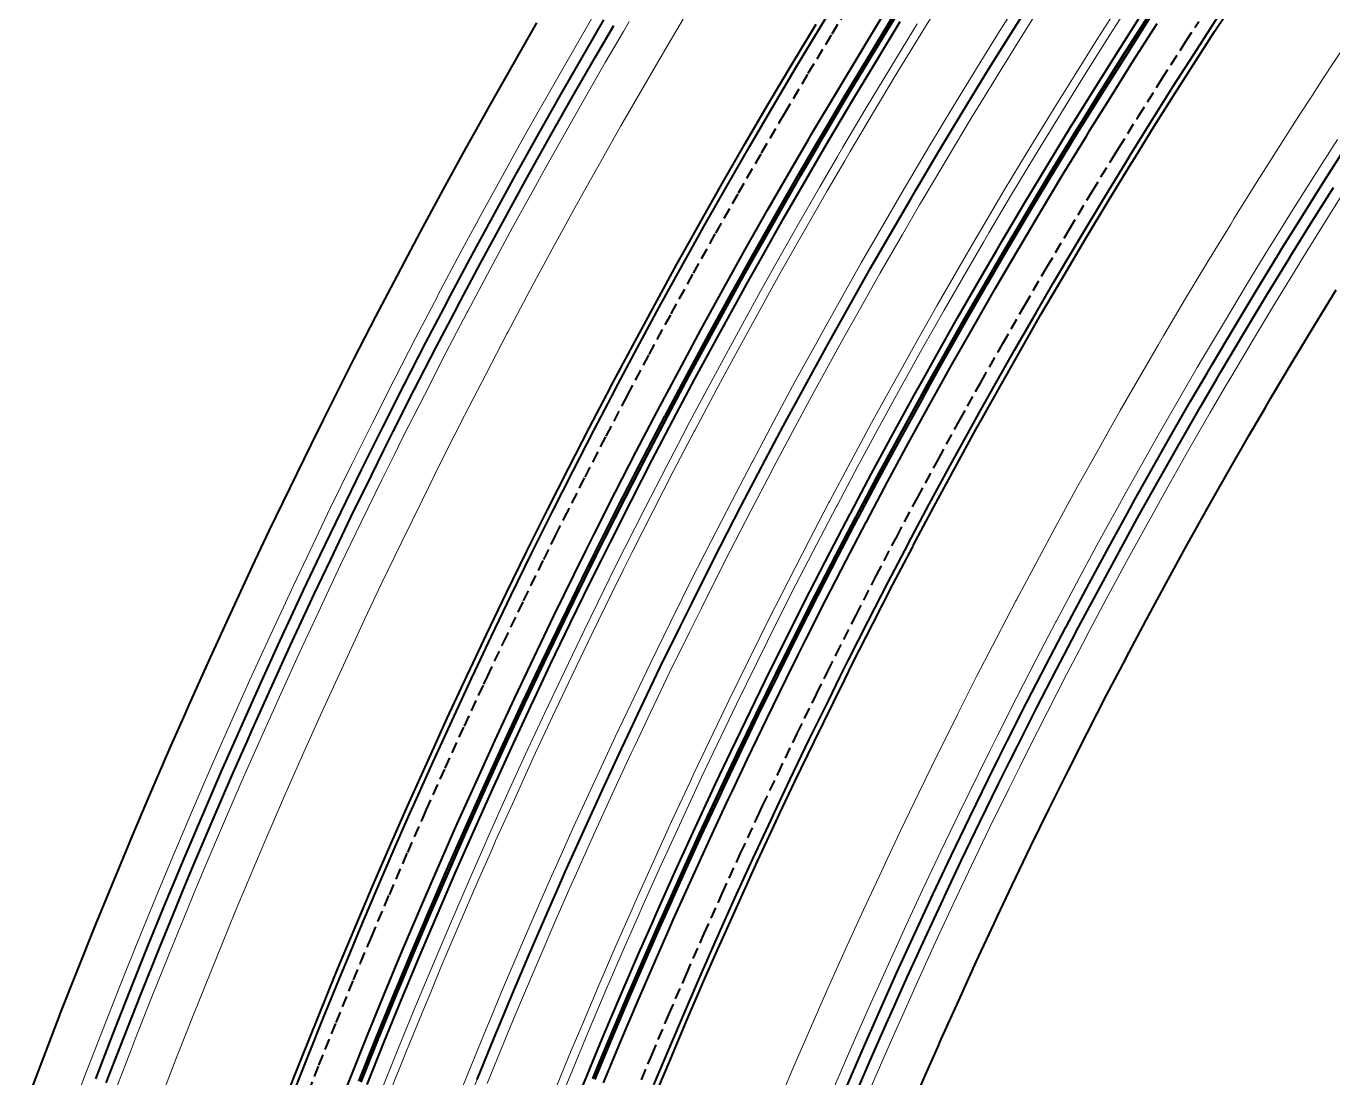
# Model space of a CAD drawing. Header units: feet. Extents: x 85617 to 85865, y 436878 to 437298.
# Drawn here: x 85640.1 to 85698, y 437087.9 to 437134.5 of the extents above; entities that cross this region are included whole.
import ezdxf

# ---------------------------------------------------------------- set-up
doc = ezdxf.new("R2010")
doc.units = ezdxf.units.FT
doc.header["$MEASUREMENT"] = 0
for name, pattern in [('( Dashed )', [0.75, 0.5, -0.25]), ('AM-AS', [16, 10, -2, 2, -2]), ('BV-GELEIDERAIL', [16, 10, -3, -3]), ('VW-3-3_STREEP15-N', [6, 3, -3]), ('VW-DOORGETROKKEN_015-N', [0])]:
    doc.linetypes.add(name, pattern=pattern)
for name, color, linetype, lineweight in [('N-WE-AM-AS-G', 10, 'AM-AS', 13), ('N-WE-BV-GELEIDECONSTRUCTIE_ACHTERZIJDE-G', 210, 'Continuous', 40), ('N-WE-BV-GELEIDECONSTRUCTIE_GELEIDERAIL-G', 210, 'BV-GELEIDERAIL', 40), ('N-WE-BV-GELEIDECONSTRUCTIE_UITBUIGING-G', 30, '( Dashed )', 40), ('N-WE-BV-GELEIDECONSTRUCTIE_VOORZIJDE-G', 210, 'Continuous', 40), ('N-WE-GW-BERM-G', 90, 'Continuous', 40), ('N-WE-GW-GRONDWERKLIJN_TEEN-G', 90, 'Continuous', 0), ('N-WE-GW-WATERGANG_BODEM-G', 90, 'Continuous', 40), ('N-WE-GW-WATERGANG_INSTEEK-G', 90, 'Continuous', 40), ('N-WE-GW-WATERGANG_WATERLIJN_WINTERPEIL-G', 7, 'Continuous', 0), ('N-WE-GW-ZANDLIJN-G', 20, 'Continuous', 40), ('N-WE-VH-KANTVERHARDING-G', 7, 'Continuous', 0), ('N-WE-VH-VERHARDING_KNIKLIJN-G', 251, 'Continuous', 40), ('N-WE-VW-MARKERING_LANGS_STREEP_33_015-G', 7, 'VW-3-3_STREEP15-N', 0), ('N-WE-VW-MARKERING_LANGS_STREEP_DOORGETROKKEN_015-G', 7, 'VW-DOORGETROKKEN_015-N', 0)]:
    doc.layers.add(name, color=color, linetype=linetype, lineweight=lineweight)

msp = doc.modelspace()

# ---------------------------------------------------------------- linework, layer by layer
at = {"layer": 'N-WE-AM-AS-G'}
msp.add_polyline3d([(85659.342, 437085.919, 3), (85660.275, 437088.239, 3), (85661.227, 437090.55, 3), (85662.198, 437092.854, 3), (85663.188, 437095.149, 3), (85664.198, 437097.436, 3), (85665.227, 437099.715, 3), (85666.274, 437101.985, 3), (85667.341, 437104.246, 3), (85668.426, 437106.498, 3), (85669.53, 437108.741, 3), (85670.652, 437110.975, 3), (85671.794, 437113.199, 3), (85672.953, 437115.414, 3), (85674.131, 437117.619, 3), (85675.328, 437119.814, 3), (85676.542, 437121.999, 3), (85677.775, 437124.174, 3), (85679.026, 437126.339, 3), (85680.295, 437128.493, 3), (85681.582, 437130.636, 3), (85682.887, 437132.769, 3), (85684.209, 437134.89, 3)], dxfattribs=at)
at = {"layer": 'N-WE-BV-GELEIDECONSTRUCTIE_ACHTERZIJDE-G'}
for points in [[(85653.729, 437085.964, 2.804), (85654.473, 437087.854, 2.804), (85655.23, 437089.742, 2.804), (85656.001, 437091.626, 2.804), (85656.309, 437092.371, 2.804), (85656.784, 437093.504, 2.804), (85657.579, 437095.377, 2.804), (85658.387, 437097.245, 2.804), (85659.034, 437098.717, 2.804), (85659.207, 437099.107, 2.804), (85660.039, 437100.964, 2.804), (85660.884, 437102.815, 2.804), (85661.742, 437104.661, 2.804), (85661.901, 437105.001, 2.804), (85662.611, 437106.501, 2.804), (85663.493, 437108.335, 2.804), (85664.387, 437110.163, 2.804), (85664.91, 437111.217, 2.804), (85665.293, 437111.985, 2.804), (85666.212, 437113.801, 2.804), (85667.142, 437115.61, 2.804), (85668.059, 437117.365, 2.804), (85668.084, 437117.414, 2.804), (85669.039, 437119.211, 2.804), (85670.005, 437121.002, 2.804), (85670.984, 437122.786, 2.804), (85671.345, 437123.439, 2.804), (85671.974, 437124.564, 2.804), (85672.976, 437126.335, 2.804), (85673.99, 437128.099, 2.804), (85674.769, 437129.437, 2.804), (85675.015, 437129.857, 2.804), (85676.052, 437131.608, 2.804), (85677.101, 437133.352, 2.804), (85678.162, 437135.088, 2.804)], [(85653.729, 437085.964, 3.594), (85654.473, 437087.854, 3.594), (85655.23, 437089.742, 3.594), (85656.001, 437091.626, 3.594), (85656.309, 437092.371, 3.594), (85656.784, 437093.504, 3.594), (85657.579, 437095.377, 3.594), (85658.387, 437097.245, 3.594), (85659.034, 437098.717, 3.594), (85659.207, 437099.107, 3.594), (85660.039, 437100.964, 3.594), (85660.884, 437102.815, 3.594), (85661.742, 437104.661, 3.594), (85661.901, 437105.001, 3.594), (85662.611, 437106.501, 3.594), (85663.493, 437108.335, 3.594), (85664.387, 437110.163, 3.594), (85664.91, 437111.217, 3.594), (85665.293, 437111.985, 3.594), (85666.212, 437113.801, 3.594), (85667.142, 437115.61, 3.594), (85668.059, 437117.365, 3.594), (85668.084, 437117.414, 3.594), (85669.039, 437119.211, 3.594), (85670.005, 437121.002, 3.594), (85670.984, 437122.786, 3.594), (85671.345, 437123.439, 3.594), (85671.974, 437124.564, 3.594), (85672.976, 437126.335, 3.594), (85673.99, 437128.099, 3.594), (85674.769, 437129.437, 3.594), (85675.015, 437129.857, 3.594), (85676.052, 437131.608, 3.594), (85677.101, 437133.352, 3.594), (85678.162, 437135.088, 3.594)], [(85665.686, 437087.627, 2.804), (85665.984, 437088.346, 2.804), (85666.442, 437089.441, 2.804), (85667.21, 437091.25, 2.804), (85667.99, 437093.054, 2.804), (85668.615, 437094.475, 2.804), (85668.782, 437094.852, 2.804), (85669.586, 437096.645, 2.804), (85670.402, 437098.433, 2.804), (85671.23, 437100.215, 2.804), (85671.384, 437100.543, 2.804), (85672.07, 437101.991, 2.804), (85672.921, 437103.762, 2.804), (85673.785, 437105.528, 2.804), (85674.29, 437106.546, 2.804), (85674.66, 437107.287, 2.804), (85675.547, 437109.041, 2.804), (85676.445, 437110.788, 2.804), (85677.33, 437112.482, 2.804), (85677.355, 437112.53, 2.804), (85678.277, 437114.265, 2.804), (85679.21, 437115.995, 2.804), (85680.155, 437117.718, 2.804), (85680.504, 437118.348, 2.804), (85681.111, 437119.435, 2.804), (85682.079, 437121.145, 2.804), (85683.058, 437122.849, 2.804), (85683.81, 437124.141, 2.804), (85684.048, 437124.546, 2.804), (85685.05, 437126.237, 2.804), (85686.063, 437127.921, 2.804), (85687.087, 437129.598, 2.804), (85687.246, 437129.857, 2.804), (85688.122, 437131.268, 2.804), (85689.168, 437132.931, 2.804), (85690.226, 437134.588, 2.804)], [(85665.686, 437087.627, 3.594), (85665.984, 437088.346, 3.594), (85666.442, 437089.441, 3.594), (85667.21, 437091.25, 3.594), (85667.99, 437093.054, 3.594), (85668.615, 437094.475, 3.594), (85668.782, 437094.852, 3.594), (85669.586, 437096.645, 3.594), (85670.402, 437098.433, 3.594), (85671.23, 437100.215, 3.594), (85671.384, 437100.543, 3.594), (85672.07, 437101.991, 3.594), (85672.921, 437103.762, 3.594), (85673.785, 437105.528, 3.594), (85674.29, 437106.546, 3.594), (85674.66, 437107.287, 3.594), (85675.547, 437109.041, 3.594), (85676.445, 437110.788, 3.594), (85677.33, 437112.482, 3.594), (85677.355, 437112.53, 3.594), (85678.277, 437114.265, 3.594), (85679.21, 437115.995, 3.594), (85680.155, 437117.718, 3.594), (85680.504, 437118.348, 3.594), (85681.111, 437119.435, 3.594), (85682.079, 437121.145, 3.594), (85683.058, 437122.849, 3.594), (85683.81, 437124.141, 3.594), (85684.048, 437124.546, 3.594), (85685.05, 437126.237, 3.594), (85686.063, 437127.921, 3.594), (85687.087, 437129.598, 3.594), (85687.246, 437129.857, 3.594), (85688.122, 437131.268, 3.594), (85689.168, 437132.931, 3.594), (85690.226, 437134.588, 3.594)]]:
    msp.add_polyline3d(points, dxfattribs=at)
at = {"layer": 'N-WE-BV-GELEIDECONSTRUCTIE_GELEIDERAIL-G'}
for points in [[(85654.845, 437087.706, 2.824), (85655.601, 437089.592, 2.824), (85656.37, 437091.473, 2.824), (85656.679, 437092.217, 2.824), (85657.152, 437093.349, 2.824), (85657.947, 437095.22, 2.824), (85658.753, 437097.085, 2.824), (85659.4, 437098.555, 2.824), (85659.572, 437098.945, 2.824), (85660.404, 437100.799, 2.824), (85661.248, 437102.648, 2.824), (85662.104, 437104.491, 2.824), (85662.263, 437104.83, 2.824), (85662.972, 437106.328, 2.824), (85663.853, 437108.16, 2.824), (85664.746, 437109.986, 2.824), (85665.268, 437111.039, 2.824), (85665.651, 437111.805, 2.824), (85666.568, 437113.619, 2.824), (85667.497, 437115.426, 2.824), (85668.412, 437117.178, 2.824), (85668.438, 437117.227, 2.824), (85669.392, 437119.022, 2.824), (85670.357, 437120.811, 2.824), (85671.334, 437122.593, 2.824), (85671.695, 437123.245, 2.824), (85672.323, 437124.368, 2.824), (85673.323, 437126.137, 2.824), (85674.336, 437127.899, 2.824), (85675.114, 437129.235, 2.824), (85675.36, 437129.654, 2.824), (85676.396, 437131.403, 2.824), (85677.443, 437133.144, 2.824), (85678.503, 437134.879, 2.824)], [(85665.317, 437087.78, 2.824), (85665.615, 437088.5, 2.824), (85666.073, 437089.596, 2.824), (85666.843, 437091.407, 2.824), (85667.624, 437093.214, 2.824), (85668.249, 437094.637, 2.824), (85668.417, 437095.014, 2.824), (85669.222, 437096.81, 2.824), (85670.039, 437098.6, 2.824), (85670.868, 437100.384, 2.824), (85671.022, 437100.713, 2.824), (85671.709, 437102.164, 2.824), (85672.561, 437103.937, 2.824), (85673.426, 437105.705, 2.824), (85673.931, 437106.725, 2.824), (85674.302, 437107.466, 2.824), (85675.19, 437109.222, 2.824), (85676.09, 437110.972, 2.824), (85676.976, 437112.669, 2.824), (85677.001, 437112.716, 2.824), (85677.924, 437114.454, 2.824), (85678.859, 437116.186, 2.824), (85679.805, 437117.911, 2.824), (85680.155, 437118.543, 2.824), (85680.762, 437119.63, 2.824), (85681.731, 437121.343, 2.824), (85682.711, 437123.049, 2.824), (85683.465, 437124.343, 2.824), (85683.703, 437124.749, 2.824), (85684.706, 437126.442, 2.824), (85685.72, 437128.128, 2.824), (85686.746, 437129.807, 2.824), (85686.906, 437130.067, 2.824), (85687.783, 437131.48, 2.824), (85688.83, 437133.145, 2.824), (85689.889, 437134.804, 2.824)]]:
    msp.add_polyline3d(points, dxfattribs=at)
at = {"layer": 'N-WE-BV-GELEIDECONSTRUCTIE_UITBUIGING-G'}
for points in [[(85652.332, 437086.509, 2.729), (85653.079, 437088.408, 2.729), (85653.84, 437090.306, 2.729), (85654.614, 437092.198, 2.729), (85654.924, 437092.947, 2.729), (85655.401, 437094.086, 2.729), (85656.2, 437095.968, 2.729), (85657.012, 437097.845, 2.729), (85657.662, 437099.324, 2.729), (85657.836, 437099.716, 2.729), (85658.673, 437101.582, 2.729), (85659.522, 437103.443, 2.729), (85660.383, 437105.297, 2.729), (85660.544, 437105.639, 2.729), (85661.257, 437107.146, 2.729), (85662.143, 437108.989, 2.729), (85663.042, 437110.826, 2.729), (85663.567, 437111.886, 2.729), (85663.952, 437112.657, 2.729), (85664.875, 437114.482, 2.729), (85665.81, 437116.301, 2.729), (85666.731, 437118.063, 2.729), (85666.757, 437118.113, 2.729), (85667.716, 437119.919, 2.729), (85668.688, 437121.719, 2.729), (85669.671, 437123.512, 2.729), (85670.034, 437124.168, 2.729), (85670.666, 437125.298, 2.729), (85671.673, 437127.078, 2.729), (85672.692, 437128.851, 2.729), (85673.475, 437130.196, 2.729), (85673.722, 437130.617, 2.729), (85674.765, 437132.377, 2.729), (85675.819, 437134.129, 2.729), (85676.884, 437135.874, 2.729)], [(85667.369, 437087.77, 2.729), (85667.825, 437088.859, 2.729), (85668.589, 437090.659, 2.729), (85669.365, 437092.453, 2.729), (85669.987, 437093.868, 2.729), (85670.153, 437094.243, 2.729), (85670.953, 437096.027, 2.729), (85671.765, 437097.805, 2.729), (85672.588, 437099.578, 2.729), (85672.742, 437099.905, 2.729), (85673.424, 437101.346, 2.729), (85674.271, 437103.108, 2.729), (85675.13, 437104.864, 2.729), (85675.632, 437105.878, 2.729), (85676.001, 437106.615, 2.729), (85676.883, 437108.359, 2.729), (85677.777, 437110.098, 2.729), (85678.657, 437111.784, 2.729), (85678.682, 437111.831, 2.729), (85679.599, 437113.557, 2.729), (85680.528, 437115.278, 2.729), (85681.468, 437116.992, 2.729), (85681.815, 437117.62, 2.729), (85682.419, 437118.7, 2.729), (85683.382, 437120.402, 2.729), (85684.356, 437122.097, 2.729), (85685.104, 437123.383, 2.729), (85685.341, 437123.786, 2.729), (85686.338, 437125.468, 2.729), (85687.345, 437127.143, 2.729), (85688.364, 437128.812, 2.729), (85688.523, 437129.07, 2.729), (85689.394, 437130.473, 2.729), (85690.435, 437132.128, 2.729), (85691.487, 437133.776, 2.729), (85692.07, 437134.678, 2.729)]]:
    msp.add_polyline3d(points, dxfattribs=at)
at = {"layer": 'N-WE-BV-GELEIDECONSTRUCTIE_VOORZIJDE-G'}
for points in [[(85664.201, 437086.109, 2.844), (85664.947, 437087.933, 2.844), (85665.246, 437088.654, 2.844), (85665.705, 437089.751, 2.844), (85666.475, 437091.565, 2.844), (85667.257, 437093.374, 2.844), (85667.884, 437094.799, 2.844), (85668.051, 437095.177, 2.844), (85668.857, 437096.975, 2.844), (85669.676, 437098.767, 2.844), (85670.506, 437100.554, 2.844), (85670.66, 437100.883, 2.844), (85671.348, 437102.336, 2.844), (85672.202, 437104.111, 2.844), (85673.067, 437105.881, 2.844), (85673.573, 437106.903, 2.844), (85673.945, 437107.646, 2.844), (85674.834, 437109.404, 2.844), (85675.735, 437111.156, 2.844), (85676.622, 437112.855, 2.844), (85676.647, 437112.903, 2.844), (85677.572, 437114.643, 2.844), (85678.507, 437116.377, 2.844), (85679.455, 437118.105, 2.844), (85679.805, 437118.737, 2.844), (85680.413, 437119.826, 2.844), (85681.384, 437121.541, 2.844), (85682.365, 437123.25, 2.844), (85683.12, 437124.545, 2.844), (85683.358, 437124.951, 2.844), (85684.363, 437126.647, 2.844), (85685.378, 437128.335, 2.844), (85686.405, 437130.017, 2.844), (85686.565, 437130.277, 2.844), (85687.443, 437131.692, 2.844), (85688.492, 437133.359, 2.844), (85689.553, 437135.02, 2.844)], [(85664.201, 437086.109, 3.594), (85664.947, 437087.933, 3.594), (85665.246, 437088.654, 3.594), (85665.705, 437089.751, 3.594), (85666.475, 437091.565, 3.594), (85667.257, 437093.374, 3.594), (85667.884, 437094.799, 3.594), (85668.051, 437095.177, 3.594), (85668.857, 437096.975, 3.594), (85669.676, 437098.767, 3.594), (85670.506, 437100.554, 3.594), (85670.66, 437100.883, 3.594), (85671.348, 437102.336, 3.594), (85672.202, 437104.111, 3.594), (85673.067, 437105.881, 3.594), (85673.573, 437106.903, 3.594), (85673.945, 437107.646, 3.594), (85674.834, 437109.404, 3.594), (85675.735, 437111.156, 3.594), (85676.622, 437112.855, 3.594), (85676.647, 437112.903, 3.594), (85677.572, 437114.643, 3.594), (85678.507, 437116.377, 3.594), (85679.455, 437118.105, 3.594), (85679.805, 437118.737, 3.594), (85680.413, 437119.826, 3.594), (85681.384, 437121.541, 3.594), (85682.365, 437123.25, 3.594), (85683.12, 437124.545, 3.594), (85683.358, 437124.951, 3.594), (85684.363, 437126.647, 3.594), (85685.378, 437128.335, 3.594), (85686.405, 437130.017, 3.594), (85686.565, 437130.277, 3.594), (85687.443, 437131.692, 3.594), (85688.492, 437133.359, 3.594), (85689.553, 437135.02, 3.594)], [(85655.216, 437087.558, 2.844), (85655.972, 437089.442, 2.844), (85656.74, 437091.321, 2.844), (85657.048, 437092.063, 2.844), (85657.521, 437093.194, 2.844), (85658.314, 437095.062, 2.844), (85659.12, 437096.925, 2.844), (85659.765, 437098.393, 2.844), (85659.938, 437098.782, 2.844), (85660.768, 437100.634, 2.844), (85661.611, 437102.481, 2.844), (85662.466, 437104.321, 2.844), (85662.625, 437104.66, 2.844), (85663.333, 437106.156, 2.844), (85664.213, 437107.985, 2.844), (85665.105, 437109.809, 2.844), (85665.626, 437110.861, 2.844), (85666.008, 437111.626, 2.844), (85666.924, 437113.437, 2.844), (85667.852, 437115.242, 2.844), (85668.766, 437116.992, 2.844), (85668.792, 437117.041, 2.844), (85669.744, 437118.833, 2.844), (85670.708, 437120.62, 2.844), (85671.684, 437122.399, 2.844), (85672.045, 437123.05, 2.844), (85672.671, 437124.172, 2.844), (85673.671, 437125.939, 2.844), (85674.682, 437127.699, 2.844), (85675.459, 437129.033, 2.844), (85675.705, 437129.452, 2.844), (85676.739, 437131.198, 2.844), (85677.786, 437132.937, 2.844), (85678.843, 437134.669, 2.844)], [(85655.216, 437087.558, 3.594), (85655.972, 437089.442, 3.594), (85656.74, 437091.321, 3.594), (85657.048, 437092.063, 3.594), (85657.521, 437093.194, 3.594), (85658.314, 437095.062, 3.594), (85659.12, 437096.925, 3.594), (85659.765, 437098.393, 3.594), (85659.938, 437098.782, 3.594), (85660.768, 437100.634, 3.594), (85661.611, 437102.481, 3.594), (85662.466, 437104.321, 3.594), (85662.625, 437104.66, 3.594), (85663.333, 437106.156, 3.594), (85664.213, 437107.985, 3.594), (85665.105, 437109.809, 3.594), (85665.626, 437110.861, 3.594), (85666.008, 437111.626, 3.594), (85666.924, 437113.437, 3.594), (85667.852, 437115.242, 3.594), (85668.766, 437116.992, 3.594), (85668.792, 437117.041, 3.594), (85669.744, 437118.833, 3.594), (85670.708, 437120.62, 3.594), (85671.684, 437122.399, 3.594), (85672.045, 437123.05, 3.594), (85672.671, 437124.172, 3.594), (85673.671, 437125.939, 3.594), (85674.682, 437127.699, 3.594), (85675.459, 437129.033, 3.594), (85675.705, 437129.452, 3.594), (85676.739, 437131.198, 3.594), (85677.786, 437132.937, 3.594), (85678.843, 437134.669, 3.594)]]:
    msp.add_polyline3d(points, dxfattribs=at)
at = {"layer": 'N-WE-GW-BERM-G'}
for points in [[(85651.773, 437086.726, 2.699), (85652.521, 437088.629, 2.699), (85653.284, 437090.531, 2.699), (85654.06, 437092.427, 2.699), (85654.37, 437093.177, 2.699), (85654.848, 437094.318, 2.699), (85655.649, 437096.204, 2.699), (85656.462, 437098.085, 2.699), (85657.114, 437099.567, 2.699), (85657.288, 437099.96, 2.699), (85658.126, 437101.83, 2.699), (85658.977, 437103.694, 2.699), (85659.84, 437105.552, 2.699), (85660.001, 437105.894, 2.699), (85660.716, 437107.404, 2.699), (85661.604, 437109.251, 2.699), (85662.504, 437111.091, 2.699), (85663.03, 437112.154, 2.699), (85663.416, 437112.926, 2.699), (85664.341, 437114.754, 2.699), (85665.278, 437116.577, 2.699), (85666.2, 437118.343, 2.699), (85666.226, 437118.393, 2.699), (85667.187, 437120.202, 2.699), (85668.161, 437122.005, 2.699), (85669.146, 437123.802, 2.699), (85669.51, 437124.459, 2.699), (85670.143, 437125.592, 2.699), (85671.152, 437127.375, 2.699), (85672.172, 437129.152, 2.699), (85672.957, 437130.499, 2.699), (85673.205, 437130.921, 2.699), (85674.249, 437132.684, 2.699), (85675.305, 437134.44, 2.699), (85676.373, 437136.189, 2.699)], [(85667.923, 437087.54, 2.699), (85668.378, 437088.627, 2.699), (85669.14, 437090.423, 2.699), (85669.915, 437092.213, 2.699), (85670.535, 437093.625, 2.699), (85670.701, 437093.999, 2.699), (85671.5, 437095.779, 2.699), (85672.31, 437097.554, 2.699), (85673.132, 437099.324, 2.699), (85673.285, 437099.649, 2.699), (85673.965, 437101.088, 2.699), (85674.811, 437102.846, 2.699), (85675.668, 437104.599, 2.699), (85676.169, 437105.61, 2.699), (85676.537, 437106.346, 2.699), (85677.417, 437108.087, 2.699), (85678.309, 437109.822, 2.699), (85679.188, 437111.504, 2.699), (85679.213, 437111.551, 2.699), (85680.128, 437113.274, 2.699), (85681.055, 437114.991, 2.699), (85681.993, 437116.702, 2.699), (85682.34, 437117.328, 2.699), (85682.942, 437118.407, 2.699), (85683.903, 437120.105, 2.699), (85684.875, 437121.796, 2.699), (85685.622, 437123.079, 2.699), (85685.858, 437123.482, 2.699), (85686.853, 437125.16, 2.699), (85687.858, 437126.832, 2.699), (85688.875, 437128.497, 2.699), (85689.034, 437128.755, 2.699), (85689.903, 437130.156, 2.699), (85690.942, 437131.807, 2.699), (85691.992, 437133.452, 2.699), (85692.573, 437134.352, 2.699), (85693.053, 437135.089, 2.699)]]:
    msp.add_polyline3d(points, dxfattribs=at)
at = {"layer": 'N-WE-GW-GRONDWERKLIJN_TEEN-G'}
for points in [[(85645.991, 437086.737, 0), (85646.741, 437088.682, 0), (85646.743, 437088.686, 0), (85647.505, 437090.622, 0), (85648.281, 437092.557, 0), (85649.07, 437094.487, 0), (85649.386, 437095.25, 0), (85649.872, 437096.412, 0), (85650.687, 437098.331, 0), (85651.515, 437100.244, 0), (85652.178, 437101.753, 0), (85652.355, 437102.152, 0), (85653.208, 437104.055, 0), (85654.074, 437105.951, 0), (85654.952, 437107.842, 0), (85655.115, 437108.19, 0), (85655.843, 437109.727, 0), (85656.746, 437111.606, 0), (85657.662, 437113.479, 0), (85658.198, 437114.56, 0), (85658.591, 437115.346, 0), (85659.532, 437117.206, 0), (85660.485, 437119.061, 0), (85661.424, 437120.858, 0), (85661.451, 437120.909, 0), (85662.429, 437122.75, 0), (85663.419, 437124.585, 0), (85664.421, 437126.413, 0), (85664.792, 437127.082, 0), (85665.436, 437128.234, 0), (85666.462, 437130.049, 0), (85667.501, 437131.857, 0), (85668.299, 437133.228, 0), (85668.552, 437133.657, 0), (85669.614, 437135.451, 0)], [(85673.354, 437086.534, 0), (85674.102, 437088.296, 0), (85674.862, 437090.054, 0), (85675.471, 437091.44, 0), (85675.634, 437091.807, 0), (85676.418, 437093.554, 0), (85677.213, 437095.296, 0), (85678.02, 437097.033, 0), (85678.17, 437097.353, 0), (85678.838, 437098.765, 0), (85679.668, 437100.491, 0), (85680.509, 437102.211, 0), (85681.001, 437103.204, 0), (85681.362, 437103.926, 0), (85682.226, 437105.635, 0), (85683.102, 437107.338, 0), (85683.965, 437108.989, 0), (85683.989, 437109.035, 0), (85684.887, 437110.727, 0), (85685.797, 437112.412, 0), (85686.717, 437114.091, 0), (85687.058, 437114.706, 0), (85687.649, 437115.764, 0), (85688.592, 437117.431, 0), (85689.546, 437119.092, 0), (85690.28, 437120.351, 0), (85690.512, 437120.746, 0), (85691.488, 437122.393, 0), (85692.475, 437124.034, 0), (85693.473, 437125.669, 0), (85693.629, 437125.922, 0), (85694.482, 437127.297, 0), (85695.502, 437128.918, 0), (85696.532, 437130.532, 0), (85697.103, 437131.415, 0), (85697.573, 437132.139, 0), (85698.625, 437133.739, 0)]]:
    msp.add_polyline3d(points, dxfattribs=at)
at = {"layer": 'N-WE-GW-WATERGANG_BODEM-G'}
for points in [[(85643.188, 437087.808, -1.25), (85643.946, 437089.771, -1.25), (85643.948, 437089.775, -1.25), (85644.717, 437091.73, -1.25), (85645.5, 437093.684, -1.25), (85646.297, 437095.632, -1.25), (85646.616, 437096.402, -1.25), (85647.107, 437097.575, -1.25), (85647.93, 437099.512, -1.25), (85648.765, 437101.444, -1.25), (85649.435, 437102.967, -1.25), (85649.613, 437103.371, -1.25), (85650.475, 437105.291, -1.25), (85651.349, 437107.206, -1.25), (85652.236, 437109.115, -1.25), (85652.4, 437109.467, -1.25), (85653.135, 437111.018, -1.25), (85654.047, 437112.915, -1.25), (85654.972, 437114.806, -1.25), (85655.513, 437115.897, -1.25), (85655.909, 437116.691, -1.25), (85656.859, 437118.569, -1.25), (85657.822, 437120.441, -1.25), (85658.77, 437122.256, -1.25), (85658.796, 437122.307, -1.25), (85659.784, 437124.166, -1.25), (85660.783, 437126.018, -1.25), (85661.795, 437127.864, -1.25), (85662.17, 437128.539, -1.25), (85662.82, 437129.703, -1.25), (85663.856, 437131.535, -1.25), (85664.905, 437133.36, -1.25), (85665.711, 437134.744, -1.25)], [(85643.655, 437087.629, -1.25), (85644.412, 437089.59, -1.25), (85644.413, 437089.594, -1.25), (85645.181, 437091.545, -1.25), (85645.964, 437093.496, -1.25), (85646.759, 437095.441, -1.25), (85647.078, 437096.21, -1.25), (85647.568, 437097.381, -1.25), (85648.389, 437099.315, -1.25), (85649.223, 437101.244, -1.25), (85649.892, 437102.765, -1.25), (85650.07, 437103.168, -1.25), (85650.93, 437105.085, -1.25), (85651.803, 437106.997, -1.25), (85652.688, 437108.903, -1.25), (85652.853, 437109.254, -1.25), (85653.586, 437110.803, -1.25), (85654.497, 437112.697, -1.25), (85655.42, 437114.585, -1.25), (85655.96, 437115.674, -1.25), (85656.356, 437116.467, -1.25), (85657.305, 437118.342, -1.25), (85658.265, 437120.211, -1.25), (85659.212, 437122.023, -1.25), (85659.239, 437122.074, -1.25), (85660.225, 437123.93, -1.25), (85661.223, 437125.779, -1.25), (85662.233, 437127.622, -1.25), (85662.607, 437128.296, -1.25), (85663.256, 437129.458, -1.25), (85664.29, 437131.287, -1.25), (85665.337, 437133.109, -1.25), (85666.142, 437134.491, -1.25)], [(85676.4, 437087.312, -1.25), (85677.153, 437089.054, -1.25), (85677.757, 437090.428, -1.25), (85677.919, 437090.792, -1.25), (85678.695, 437092.524, -1.25), (85679.484, 437094.251, -1.25), (85680.283, 437095.973, -1.25), (85680.432, 437096.289, -1.25), (85681.095, 437097.689, -1.25), (85681.917, 437099.4, -1.25), (85682.751, 437101.105, -1.25), (85683.239, 437102.089, -1.25), (85683.597, 437102.805, -1.25), (85684.454, 437104.499, -1.25), (85685.322, 437106.187, -1.25), (85686.177, 437107.824, -1.25), (85686.201, 437107.87, -1.25), (85687.091, 437109.547, -1.25), (85687.993, 437111.217, -1.25), (85688.905, 437112.882, -1.25), (85689.243, 437113.491, -1.25), (85689.829, 437114.54, -1.25), (85690.764, 437116.193, -1.25), (85691.71, 437117.839, -1.25), (85692.437, 437119.087, -1.25), (85692.667, 437119.478, -1.25), (85693.634, 437121.112, -1.25), (85694.613, 437122.739, -1.25), (85695.602, 437124.359, -1.25), (85695.757, 437124.609, -1.25), (85696.602, 437125.972, -1.25), (85697.613, 437127.579, -1.25), (85698.635, 437129.179, -1.25)], [(85676.859, 437087.115, -1.25), (85677.612, 437088.854, -1.25), (85678.214, 437090.225, -1.25), (85678.376, 437090.589, -1.25), (85679.151, 437092.318, -1.25), (85679.938, 437094.042, -1.25), (85680.736, 437095.76, -1.25), (85680.885, 437096.077, -1.25), (85681.546, 437097.474, -1.25), (85682.367, 437099.182, -1.25), (85683.2, 437100.884, -1.25), (85683.687, 437101.866, -1.25), (85684.044, 437102.581, -1.25), (85684.899, 437104.272, -1.25), (85685.765, 437105.957, -1.25), (85686.619, 437107.591, -1.25), (85686.643, 437107.637, -1.25), (85687.532, 437109.311, -1.25), (85688.432, 437110.978, -1.25), (85689.343, 437112.64, -1.25), (85689.68, 437113.248, -1.25), (85690.265, 437114.296, -1.25), (85691.198, 437115.945, -1.25), (85692.143, 437117.588, -1.25), (85692.868, 437118.834, -1.25), (85693.098, 437119.225, -1.25), (85694.064, 437120.855, -1.25), (85695.04, 437122.479, -1.25), (85696.028, 437124.097, -1.25), (85696.182, 437124.347, -1.25), (85697.026, 437125.708, -1.25), (85698.035, 437127.312, -1.25)]]:
    msp.add_polyline3d(points, dxfattribs=at)
at = {"layer": 'N-WE-GW-WATERGANG_INSTEEK-G'}
for points in [[(85640.102, 437086.715, 0), (85640.853, 437088.7, 0), (85641.617, 437090.679, 0), (85641.618, 437090.683, 0), (85642.393, 437092.653, 0), (85643.183, 437094.622, 0), (85643.986, 437096.586, 0), (85644.308, 437097.362, 0), (85644.802, 437098.544, 0), (85645.632, 437100.497, 0), (85646.474, 437102.444, 0), (85647.149, 437103.979, 0), (85647.329, 437104.386, 0), (85648.197, 437106.322, 0), (85649.078, 437108.252, 0), (85649.972, 437110.176, 0), (85650.138, 437110.53, 0), (85650.878, 437112.094, 0), (85651.798, 437114.006, 0), (85652.73, 437115.912, 0), (85653.275, 437117.012, 0), (85653.675, 437117.812, 0), (85654.632, 437119.705, 0), (85655.602, 437121.592, 0), (85656.558, 437123.421, 0), (85656.585, 437123.472, 0), (85657.58, 437125.346, 0), (85658.587, 437127.213, 0), (85659.607, 437129.073, 0), (85659.984, 437129.754, 0), (85660.64, 437130.927, 0), (85661.684, 437132.773, 0), (85662.741, 437134.613, 0)], [(85679.157, 437086.13, 0), (85679.903, 437087.854, 0), (85680.5, 437089.213, 0), (85680.66, 437089.573, 0), (85681.429, 437091.287, 0), (85682.209, 437092.996, 0), (85683, 437094.7, 0), (85683.147, 437095.013, 0), (85683.803, 437096.398, 0), (85684.617, 437098.091, 0), (85685.442, 437099.778, 0), (85685.925, 437100.752, 0), (85686.278, 437101.46, 0), (85687.126, 437103.136, 0), (85687.985, 437104.807, 0), (85688.831, 437106.426, 0), (85688.855, 437106.472, 0), (85689.736, 437108.131, 0), (85690.628, 437109.784, 0), (85691.531, 437111.431, 0), (85691.865, 437112.033, 0), (85692.445, 437113.072, 0), (85693.37, 437114.707, 0), (85694.306, 437116.335, 0), (85695.025, 437117.571, 0), (85695.253, 437117.958, 0), (85696.21, 437119.574, 0), (85697.178, 437121.184, 0), (85698.157, 437122.787, 0)]]:
    msp.add_polyline3d(points, dxfattribs=at)
at = {"layer": 'N-WE-GW-WATERGANG_WATERLIJN_WINTERPEIL-G'}
for points in [[(85641.976, 437086.014, -1), (85642.721, 437087.986, -1), (85643.48, 437089.953, -1), (85643.482, 437089.957, -1), (85644.252, 437091.915, -1), (85645.037, 437093.871, -1), (85645.835, 437095.823, -1), (85646.155, 437096.594, -1), (85646.646, 437097.769, -1), (85647.47, 437099.709, -1), (85648.307, 437101.644, -1), (85648.977, 437103.17, -1), (85649.157, 437103.574, -1), (85650.019, 437105.497, -1), (85650.895, 437107.415, -1), (85651.783, 437109.327, -1), (85651.948, 437109.679, -1), (85652.684, 437111.233, -1), (85653.597, 437113.133, -1), (85654.523, 437115.027, -1), (85655.065, 437116.12, -1), (85655.462, 437116.915, -1), (85656.414, 437118.796, -1), (85657.378, 437120.671, -1), (85658.327, 437122.489, -1), (85658.354, 437122.54, -1), (85659.343, 437124.402, -1), (85660.344, 437126.257, -1), (85661.358, 437128.106, -1), (85661.733, 437128.782, -1), (85662.384, 437129.948, -1), (85663.422, 437131.782, -1), (85664.472, 437133.61, -1), (85665.279, 437134.997, -1)], [(85644.122, 437087.451, -1), (85644.878, 437089.408, -1), (85644.879, 437089.412, -1), (85645.646, 437091.361, -1), (85646.427, 437093.308, -1), (85647.221, 437095.25, -1), (85647.54, 437096.018, -1), (85648.029, 437097.187, -1), (85648.849, 437099.118, -1), (85649.682, 437101.044, -1), (85650.349, 437102.562, -1), (85650.527, 437102.965, -1), (85651.386, 437104.879, -1), (85652.257, 437106.788, -1), (85653.141, 437108.691, -1), (85653.305, 437109.041, -1), (85654.038, 437110.588, -1), (85654.947, 437112.479, -1), (85655.869, 437114.364, -1), (85656.408, 437115.452, -1), (85656.803, 437116.243, -1), (85657.75, 437118.115, -1), (85658.709, 437119.981, -1), (85659.654, 437121.79, -1), (85659.681, 437121.841, -1), (85660.665, 437123.694, -1), (85661.662, 437125.54, -1), (85662.671, 437127.38, -1), (85663.044, 437128.053, -1), (85663.692, 437129.213, -1), (85664.725, 437131.04, -1), (85665.77, 437132.859, -1), (85666.574, 437134.238, -1), (85666.828, 437134.671, -1)], [(85675.94, 437087.509, -1), (85676.695, 437089.254, -1), (85677.3, 437090.63, -1), (85677.462, 437090.995, -1), (85678.24, 437092.73, -1), (85679.03, 437094.46, -1), (85679.831, 437096.185, -1), (85679.98, 437096.502, -1), (85680.643, 437097.904, -1), (85681.467, 437099.618, -1), (85682.303, 437101.326, -1), (85682.792, 437102.312, -1), (85683.15, 437103.029, -1), (85684.008, 437104.726, -1), (85684.878, 437106.418, -1), (85685.734, 437108.057, -1), (85685.758, 437108.103, -1), (85686.65, 437109.783, -1), (85687.554, 437111.456, -1), (85688.468, 437113.124, -1), (85688.806, 437113.734, -1), (85689.393, 437114.785, -1), (85690.33, 437116.44, -1), (85691.277, 437118.089, -1), (85692.005, 437119.34, -1), (85692.236, 437119.732, -1), (85693.205, 437121.368, -1), (85694.185, 437122.998, -1), (85695.176, 437124.621, -1), (85695.331, 437124.872, -1), (85696.178, 437126.237, -1), (85697.191, 437127.847, -1), (85698.214, 437129.45, -1)], [(85677.319, 437086.918, -1), (85678.07, 437088.654, -1), (85678.672, 437090.023, -1), (85678.833, 437090.385, -1), (85679.607, 437092.112, -1), (85680.392, 437093.833, -1), (85681.189, 437095.548, -1), (85681.337, 437095.864, -1), (85681.997, 437097.259, -1), (85682.817, 437098.963, -1), (85683.648, 437100.663, -1), (85684.134, 437101.643, -1), (85684.491, 437102.357, -1), (85685.344, 437104.045, -1), (85686.209, 437105.727, -1), (85687.061, 437107.358, -1), (85687.085, 437107.404, -1), (85687.973, 437109.075, -1), (85688.871, 437110.739, -1), (85689.781, 437112.398, -1), (85690.117, 437113.005, -1), (85690.701, 437114.051, -1), (85691.633, 437115.697, -1), (85692.575, 437117.338, -1), (85693.3, 437118.582, -1), (85693.529, 437118.972, -1), (85694.493, 437120.599, -1), (85695.468, 437122.22, -1), (85696.454, 437123.835, -1), (85696.608, 437124.085, -1), (85697.451, 437125.443, -1), (85698.458, 437127.044, -1)]]:
    msp.add_polyline3d(points, dxfattribs=at)
at = {"layer": 'N-WE-GW-ZANDLIJN-G'}
for points in [[(85660.086, 437087.775, 2), (85660.843, 437089.627, 2), (85661.147, 437090.359, 2), (85661.613, 437091.473, 2), (85662.395, 437093.314, 2), (85663.188, 437095.149, 2), (85663.824, 437096.596, 2), (85663.995, 437096.98, 2), (85664.813, 437098.805, 2), (85665.643, 437100.624, 2), (85666.486, 437102.438, 2), (85666.643, 437102.772, 2), (85667.341, 437104.246, 2), (85668.207, 437106.048, 2), (85669.086, 437107.845, 2), (85669.6, 437108.882, 2), (85669.977, 437109.636, 2), (85670.879, 437111.421, 2), (85671.794, 437113.199, 2), (85672.694, 437114.924, 2), (85672.72, 437114.972, 2), (85673.658, 437116.738, 2), (85674.608, 437118.498, 2), (85675.569, 437120.252, 2), (85675.925, 437120.894, 2), (85676.542, 437121.999, 2), (85677.527, 437123.74, 2), (85678.524, 437125.474, 2), (85679.29, 437126.789, 2), (85679.532, 437127.201, 2), (85680.551, 437128.922, 2), (85681.582, 437130.636, 2), (85682.624, 437132.343, 2), (85682.787, 437132.607, 2), (85683.678, 437134.043, 2), (85684.743, 437135.736, 2)], [(85660.086, 437087.775, 2), (85660.843, 437089.627, 2), (85661.147, 437090.359, 2), (85661.613, 437091.473, 2), (85662.395, 437093.314, 2), (85663.188, 437095.149, 2), (85663.824, 437096.596, 2), (85663.995, 437096.98, 2), (85664.813, 437098.805, 2), (85665.643, 437100.624, 2), (85666.486, 437102.438, 2), (85666.643, 437102.772, 2), (85667.341, 437104.246, 2), (85668.207, 437106.048, 2), (85669.086, 437107.845, 2), (85669.6, 437108.882, 2), (85669.977, 437109.636, 2), (85670.879, 437111.421, 2), (85671.794, 437113.199, 2), (85672.694, 437114.924, 2), (85672.72, 437114.972, 2), (85673.658, 437116.738, 2), (85674.608, 437118.498, 2), (85675.569, 437120.252, 2), (85675.925, 437120.894, 2), (85676.542, 437121.999, 2), (85677.527, 437123.74, 2), (85678.524, 437125.474, 2), (85679.29, 437126.789, 2), (85679.532, 437127.201, 2), (85680.551, 437128.922, 2), (85681.582, 437130.636, 2), (85682.624, 437132.343, 2), (85682.787, 437132.607, 2), (85683.678, 437134.043, 2), (85684.743, 437135.736, 2)], [(85654.927, 437087.673, 1.881), (85655.684, 437089.559, 1.881), (85656.453, 437091.439, 1.881), (85656.761, 437092.183, 1.881), (85657.234, 437093.315, 1.881), (85658.029, 437095.185, 1.881), (85658.835, 437097.049, 1.881), (85659.481, 437098.519, 1.881), (85659.654, 437098.909, 1.881), (85660.485, 437100.762, 1.881), (85661.329, 437102.611, 1.881), (85662.185, 437104.453, 1.881), (85662.344, 437104.792, 1.881), (85663.053, 437106.29, 1.881), (85663.933, 437108.121, 1.881), (85664.826, 437109.946, 1.881), (85665.348, 437110.999, 1.881), (85665.731, 437111.765, 1.881), (85666.647, 437113.578, 1.881), (85667.576, 437115.385, 1.881), (85668.491, 437117.137, 1.881), (85668.517, 437117.186, 1.881), (85669.47, 437118.98, 1.881), (85670.435, 437120.768, 1.881), (85671.412, 437122.55, 1.881), (85671.773, 437123.201, 1.881), (85672.4, 437124.324, 1.881), (85673.401, 437126.093, 1.881), (85674.413, 437127.854, 1.881), (85675.191, 437129.19, 1.881), (85675.437, 437129.609, 1.881), (85676.473, 437131.357, 1.881), (85677.52, 437133.098, 1.881), (85678.579, 437134.832, 1.881)], [(85654.927, 437087.673, 1.881), (85655.684, 437089.559, 1.881), (85656.453, 437091.439, 1.881), (85656.761, 437092.183, 1.881), (85657.234, 437093.315, 1.881), (85658.029, 437095.185, 1.881), (85658.835, 437097.049, 1.881), (85659.481, 437098.519, 1.881), (85659.654, 437098.909, 1.881), (85660.485, 437100.762, 1.881), (85661.329, 437102.611, 1.881), (85662.185, 437104.453, 1.881), (85662.344, 437104.792, 1.881), (85663.053, 437106.29, 1.881), (85663.933, 437108.121, 1.881), (85664.826, 437109.946, 1.881), (85665.348, 437110.999, 1.881), (85665.731, 437111.765, 1.881), (85666.647, 437113.578, 1.881), (85667.576, 437115.385, 1.881), (85668.491, 437117.137, 1.881), (85668.517, 437117.186, 1.881), (85669.47, 437118.98, 1.881), (85670.435, 437120.768, 1.881), (85671.412, 437122.55, 1.881), (85671.773, 437123.201, 1.881), (85672.4, 437124.324, 1.881), (85673.401, 437126.093, 1.881), (85674.413, 437127.854, 1.881), (85675.191, 437129.19, 1.881), (85675.437, 437129.609, 1.881), (85676.473, 437131.357, 1.881), (85677.52, 437133.098, 1.881), (85678.579, 437134.832, 1.881)], [(85654.951, 437087.664, 1.882), (85655.707, 437089.549, 1.882), (85656.476, 437091.43, 1.882), (85656.784, 437092.173, 1.882), (85657.258, 437093.305, 1.882), (85658.052, 437095.175, 1.882), (85658.858, 437097.039, 1.882), (85659.504, 437098.509, 1.882), (85659.677, 437098.898, 1.882), (85660.508, 437100.752, 1.882), (85661.352, 437102.6, 1.882), (85662.208, 437104.443, 1.882), (85662.367, 437104.782, 1.882), (85663.076, 437106.279, 1.882), (85663.956, 437108.11, 1.882), (85664.849, 437109.935, 1.882), (85665.37, 437110.988, 1.882), (85665.753, 437111.754, 1.882), (85666.67, 437113.567, 1.882), (85667.599, 437115.374, 1.882), (85668.514, 437117.125, 1.882), (85668.54, 437117.174, 1.882), (85669.492, 437118.968, 1.882), (85670.457, 437120.756, 1.882), (85671.434, 437122.537, 1.882), (85671.795, 437123.189, 1.882), (85672.422, 437124.312, 1.882), (85673.423, 437126.08, 1.882), (85674.435, 437127.842, 1.882), (85675.213, 437129.177, 1.882), (85675.459, 437129.596, 1.882), (85676.494, 437131.344, 1.882), (85677.541, 437133.085, 1.882), (85678.6, 437134.819, 1.882)], [(85654.951, 437087.664, 1.882), (85655.707, 437089.549, 1.882), (85656.476, 437091.43, 1.882), (85656.784, 437092.173, 1.882), (85657.258, 437093.305, 1.882), (85658.052, 437095.175, 1.882), (85658.858, 437097.039, 1.882), (85659.504, 437098.509, 1.882), (85659.677, 437098.898, 1.882), (85660.508, 437100.752, 1.882), (85661.352, 437102.6, 1.882), (85662.208, 437104.443, 1.882), (85662.367, 437104.782, 1.882), (85663.076, 437106.279, 1.882), (85663.956, 437108.11, 1.882), (85664.849, 437109.935, 1.882), (85665.37, 437110.988, 1.882), (85665.753, 437111.754, 1.882), (85666.67, 437113.567, 1.882), (85667.599, 437115.374, 1.882), (85668.514, 437117.125, 1.882), (85668.54, 437117.174, 1.882), (85669.492, 437118.968, 1.882), (85670.457, 437120.756, 1.882), (85671.434, 437122.537, 1.882), (85671.795, 437123.189, 1.882), (85672.422, 437124.312, 1.882), (85673.423, 437126.08, 1.882), (85674.435, 437127.842, 1.882), (85675.213, 437129.177, 1.882), (85675.459, 437129.596, 1.882), (85676.494, 437131.344, 1.882), (85677.541, 437133.085, 1.882), (85678.6, 437134.819, 1.882)], [(85665.211, 437087.824, 1.882), (85665.509, 437088.544, 1.882), (85665.968, 437089.641, 1.882), (85666.737, 437091.453, 1.882), (85667.519, 437093.259, 1.882), (85668.145, 437094.683, 1.882), (85668.312, 437095.061, 1.882), (85669.118, 437096.857, 1.882), (85669.935, 437098.648, 1.882), (85670.764, 437100.433, 1.882), (85670.918, 437100.762, 1.882), (85671.605, 437102.213, 1.882), (85672.458, 437103.987, 1.882), (85673.323, 437105.755, 1.882), (85673.829, 437106.776, 1.882), (85674.2, 437107.518, 1.882), (85675.088, 437109.274, 1.882), (85675.988, 437111.025, 1.882), (85676.875, 437112.722, 1.882), (85676.9, 437112.77, 1.882), (85677.823, 437114.508, 1.882), (85678.758, 437116.241, 1.882), (85679.704, 437117.967, 1.882), (85680.054, 437118.598, 1.882), (85680.662, 437119.686, 1.882), (85681.632, 437121.4, 1.882), (85682.612, 437123.107, 1.882), (85683.366, 437124.401, 1.882), (85683.604, 437124.807, 1.882), (85684.608, 437126.5, 1.882), (85685.622, 437128.187, 1.882), (85686.648, 437129.867, 1.882), (85686.808, 437130.127, 1.882), (85687.685, 437131.54, 1.882), (85688.734, 437133.207, 1.882), (85689.793, 437134.866, 1.882)], [(85665.211, 437087.824, 1.882), (85665.509, 437088.544, 1.882), (85665.968, 437089.641, 1.882), (85666.737, 437091.453, 1.882), (85667.519, 437093.259, 1.882), (85668.145, 437094.683, 1.882), (85668.312, 437095.061, 1.882), (85669.118, 437096.857, 1.882), (85669.935, 437098.648, 1.882), (85670.764, 437100.433, 1.882), (85670.918, 437100.762, 1.882), (85671.605, 437102.213, 1.882), (85672.458, 437103.987, 1.882), (85673.323, 437105.755, 1.882), (85673.829, 437106.776, 1.882), (85674.2, 437107.518, 1.882), (85675.088, 437109.274, 1.882), (85675.988, 437111.025, 1.882), (85676.875, 437112.722, 1.882), (85676.9, 437112.77, 1.882), (85677.823, 437114.508, 1.882), (85678.758, 437116.241, 1.882), (85679.704, 437117.967, 1.882), (85680.054, 437118.598, 1.882), (85680.662, 437119.686, 1.882), (85681.632, 437121.4, 1.882), (85682.612, 437123.107, 1.882), (85683.366, 437124.401, 1.882), (85683.604, 437124.807, 1.882), (85684.608, 437126.5, 1.882), (85685.622, 437128.187, 1.882), (85686.648, 437129.867, 1.882), (85686.808, 437130.127, 1.882), (85687.685, 437131.54, 1.882), (85688.734, 437133.207, 1.882), (85689.793, 437134.866, 1.882)], [(85665.234, 437087.814, 1.881), (85665.533, 437088.534, 1.881), (85665.991, 437089.631, 1.881), (85666.76, 437091.443, 1.881), (85667.542, 437093.249, 1.881), (85668.168, 437094.673, 1.881), (85668.335, 437095.051, 1.881), (85669.141, 437096.847, 1.881), (85669.958, 437098.637, 1.881), (85670.787, 437100.422, 1.881), (85670.941, 437100.751, 1.881), (85671.628, 437102.202, 1.881), (85672.481, 437103.976, 1.881), (85673.346, 437105.744, 1.881), (85673.852, 437106.764, 1.881), (85674.222, 437107.506, 1.881), (85675.111, 437109.263, 1.881), (85676.011, 437111.013, 1.881), (85676.897, 437112.71, 1.881), (85676.922, 437112.758, 1.881), (85677.846, 437114.496, 1.881), (85678.78, 437116.229, 1.881), (85679.727, 437117.954, 1.881), (85680.077, 437118.586, 1.881), (85680.684, 437119.674, 1.881), (85681.654, 437121.387, 1.881), (85682.634, 437123.094, 1.881), (85683.388, 437124.388, 1.881), (85683.626, 437124.794, 1.881), (85684.63, 437126.487, 1.881), (85685.644, 437128.174, 1.881), (85686.67, 437129.854, 1.881), (85686.83, 437130.114, 1.881), (85687.707, 437131.527, 1.881), (85688.755, 437133.193, 1.881), (85689.814, 437134.852, 1.881)], [(85665.234, 437087.814, 1.881), (85665.533, 437088.534, 1.881), (85665.991, 437089.631, 1.881), (85666.76, 437091.443, 1.881), (85667.542, 437093.249, 1.881), (85668.168, 437094.673, 1.881), (85668.335, 437095.051, 1.881), (85669.141, 437096.847, 1.881), (85669.958, 437098.637, 1.881), (85670.787, 437100.422, 1.881), (85670.941, 437100.751, 1.881), (85671.628, 437102.202, 1.881), (85672.481, 437103.976, 1.881), (85673.346, 437105.744, 1.881), (85673.852, 437106.764, 1.881), (85674.222, 437107.506, 1.881), (85675.111, 437109.263, 1.881), (85676.011, 437111.013, 1.881), (85676.897, 437112.71, 1.881), (85676.922, 437112.758, 1.881), (85677.846, 437114.496, 1.881), (85678.78, 437116.229, 1.881), (85679.727, 437117.954, 1.881), (85680.077, 437118.586, 1.881), (85680.684, 437119.674, 1.881), (85681.654, 437121.387, 1.881), (85682.634, 437123.094, 1.881), (85683.388, 437124.388, 1.881), (85683.626, 437124.794, 1.881), (85684.63, 437126.487, 1.881), (85685.644, 437128.174, 1.881), (85686.67, 437129.854, 1.881), (85686.83, 437130.114, 1.881), (85687.707, 437131.527, 1.881), (85688.755, 437133.193, 1.881), (85689.814, 437134.852, 1.881)], [(85668.138, 437087.451, 0), (85668.592, 437088.537, 0), (85669.354, 437090.331, 0), (85670.128, 437092.121, 0), (85670.748, 437093.531, 0), (85670.913, 437093.905, 0), (85671.711, 437095.684, 0), (85672.521, 437097.457, 0), (85673.342, 437099.225, 0), (85673.495, 437099.551, 0), (85674.175, 437100.988, 0), (85675.02, 437102.745, 0), (85675.876, 437104.496, 0), (85676.377, 437105.507, 0), (85676.744, 437106.242, 0), (85677.624, 437107.981, 0), (85678.516, 437109.715, 0), (85679.394, 437111.396, 0), (85679.418, 437111.443, 0), (85680.333, 437113.165, 0), (85681.259, 437114.88, 0), (85682.196, 437116.59, 0), (85682.543, 437117.215, 0), (85683.145, 437118.293, 0), (85684.105, 437119.99, 0), (85685.076, 437121.68, 0), (85685.822, 437122.962, 0), (85686.058, 437123.364, 0), (85687.052, 437125.041, 0), (85688.057, 437126.712, 0), (85689.073, 437128.376, 0), (85689.231, 437128.633, 0), (85690.1, 437130.033, 0), (85691.138, 437131.683, 0), (85692.187, 437133.326, 0), (85692.768, 437134.225, 0), (85693.247, 437134.962, 0)], [(85668.138, 437087.451, 0), (85668.592, 437088.537, 0), (85669.354, 437090.331, 0), (85670.128, 437092.121, 0), (85670.748, 437093.531, 0), (85670.913, 437093.905, 0), (85671.711, 437095.684, 0), (85672.521, 437097.457, 0), (85673.342, 437099.225, 0), (85673.495, 437099.551, 0), (85674.175, 437100.988, 0), (85675.02, 437102.745, 0), (85675.876, 437104.496, 0), (85676.377, 437105.507, 0), (85676.744, 437106.242, 0), (85677.624, 437107.981, 0), (85678.516, 437109.715, 0), (85679.394, 437111.396, 0), (85679.418, 437111.443, 0), (85680.333, 437113.165, 0), (85681.259, 437114.88, 0), (85682.196, 437116.59, 0), (85682.543, 437117.215, 0), (85683.145, 437118.293, 0), (85684.105, 437119.99, 0), (85685.076, 437121.68, 0), (85685.822, 437122.962, 0), (85686.058, 437123.364, 0), (85687.052, 437125.041, 0), (85688.057, 437126.712, 0), (85689.073, 437128.376, 0), (85689.231, 437128.633, 0), (85690.1, 437130.033, 0), (85691.138, 437131.683, 0), (85692.187, 437133.326, 0), (85692.768, 437134.225, 0), (85693.247, 437134.962, 0)], [(85651.556, 437086.811, 0), (85652.305, 437088.715, 0), (85653.069, 437090.618, 0), (85653.845, 437092.516, 0), (85654.156, 437093.266, 0), (85654.634, 437094.409, 0), (85655.435, 437096.296, 0), (85656.249, 437098.178, 0), (85656.901, 437099.661, 0), (85657.076, 437100.054, 0), (85657.915, 437101.925, 0), (85658.766, 437103.791, 0), (85659.63, 437105.65, 0), (85659.79, 437105.993, 0), (85660.506, 437107.504, 0), (85661.395, 437109.352, 0), (85662.295, 437111.194, 0), (85662.822, 437112.257, 0), (85663.209, 437113.03, 0), (85664.134, 437114.86, 0), (85665.071, 437116.684, 0), (85665.995, 437118.451, 0), (85666.021, 437118.501, 0), (85666.983, 437120.312, 0), (85667.957, 437122.116, 0), (85668.942, 437123.914, 0), (85669.307, 437124.572, 0), (85669.94, 437125.706, 0), (85670.95, 437127.49, 0), (85671.971, 437129.268, 0), (85672.757, 437130.616, 0), (85673.005, 437131.039, 0), (85674.05, 437132.803, 0), (85675.107, 437134.56, 0)], [(85651.556, 437086.811, 0), (85652.305, 437088.715, 0), (85653.069, 437090.618, 0), (85653.845, 437092.516, 0), (85654.156, 437093.266, 0), (85654.634, 437094.409, 0), (85655.435, 437096.296, 0), (85656.249, 437098.178, 0), (85656.901, 437099.661, 0), (85657.076, 437100.054, 0), (85657.915, 437101.925, 0), (85658.766, 437103.791, 0), (85659.63, 437105.65, 0), (85659.79, 437105.993, 0), (85660.506, 437107.504, 0), (85661.395, 437109.352, 0), (85662.295, 437111.194, 0), (85662.822, 437112.257, 0), (85663.209, 437113.03, 0), (85664.134, 437114.86, 0), (85665.071, 437116.684, 0), (85665.995, 437118.451, 0), (85666.021, 437118.501, 0), (85666.983, 437120.312, 0), (85667.957, 437122.116, 0), (85668.942, 437123.914, 0), (85669.307, 437124.572, 0), (85669.94, 437125.706, 0), (85670.95, 437127.49, 0), (85671.971, 437129.268, 0), (85672.757, 437130.616, 0), (85673.005, 437131.039, 0), (85674.05, 437132.803, 0), (85675.107, 437134.56, 0)]]:
    msp.add_polyline3d(points, dxfattribs=at)
at = {"layer": 'N-WE-VH-KANTVERHARDING-G'}
for points in [[(85663.562, 437086.368, 2.906), (85664.31, 437088.196, 2.906), (85664.609, 437088.918, 2.906), (85665.069, 437090.019, 2.906), (85665.841, 437091.836, 2.906), (85666.625, 437093.649, 2.906), (85667.253, 437095.078, 2.906), (85667.421, 437095.457, 2.906), (85668.229, 437097.259, 2.906), (85669.05, 437099.055, 2.906), (85669.882, 437100.847, 2.906), (85670.036, 437101.176, 2.906), (85670.726, 437102.632, 2.906), (85671.581, 437104.412, 2.906), (85672.449, 437106.186, 2.906), (85672.956, 437107.21, 2.906), (85673.329, 437107.955, 2.906), (85674.22, 437109.717, 2.906), (85675.123, 437111.474, 2.906), (85676.012, 437113.176, 2.906), (85676.038, 437113.224, 2.906), (85676.964, 437114.968, 2.906), (85677.902, 437116.706, 2.906), (85678.851, 437118.438, 2.906), (85679.203, 437119.072, 2.906), (85679.812, 437120.164, 2.906), (85680.785, 437121.883, 2.906), (85681.769, 437123.595, 2.906), (85682.525, 437124.894, 2.906), (85682.764, 437125.301, 2.906), (85683.771, 437127, 2.906), (85684.789, 437128.692, 2.906), (85685.818, 437130.378, 2.906), (85685.979, 437130.639, 2.906), (85686.859, 437132.057, 2.906), (85687.91, 437133.728, 2.906), (85688.973, 437135.393, 2.906)], [(85655.857, 437087.304, 2.906), (85656.611, 437089.183, 2.906), (85657.377, 437091.058, 2.906), (85657.684, 437091.799, 2.906), (85658.156, 437092.927, 2.906), (85658.948, 437094.791, 2.906), (85659.752, 437096.649, 2.906), (85660.396, 437098.114, 2.906), (85660.568, 437098.503, 2.906), (85661.396, 437100.35, 2.906), (85662.237, 437102.192, 2.906), (85663.09, 437104.029, 2.906), (85663.249, 437104.367, 2.906), (85663.956, 437105.86, 2.906), (85664.833, 437107.685, 2.906), (85665.723, 437109.504, 2.906), (85666.243, 437110.554, 2.906), (85666.624, 437111.317, 2.906), (85667.538, 437113.124, 2.906), (85668.464, 437114.925, 2.906), (85669.376, 437116.671, 2.906), (85669.402, 437116.72, 2.906), (85670.352, 437118.508, 2.906), (85671.313, 437120.29, 2.906), (85672.287, 437122.066, 2.906), (85672.647, 437122.715, 2.906), (85673.272, 437123.835, 2.906), (85674.27, 437125.597, 2.906), (85675.278, 437127.353, 2.906), (85676.054, 437128.685, 2.906), (85676.299, 437129.102, 2.906), (85677.331, 437130.844, 2.906), (85678.375, 437132.58, 2.906), (85679.43, 437134.308, 2.906), (85679.595, 437134.575, 2.906)]]:
    msp.add_polyline3d(points, dxfattribs=at)
at = {"layer": 'N-WE-VH-VERHARDING_KNIKLIJN-G'}
msp.add_polyline3d([(85660.086, 437087.775, 3), (85660.843, 437089.627, 3), (85661.147, 437090.359, 3), (85661.613, 437091.473, 3), (85662.395, 437093.314, 3), (85663.188, 437095.149, 3), (85663.824, 437096.596, 3), (85663.995, 437096.98, 3), (85664.813, 437098.805, 3), (85665.643, 437100.624, 3), (85666.486, 437102.438, 3), (85666.643, 437102.772, 3), (85667.341, 437104.246, 3), (85668.207, 437106.048, 3), (85669.086, 437107.845, 3), (85669.6, 437108.882, 3), (85669.977, 437109.636, 3), (85670.879, 437111.421, 3), (85671.794, 437113.199, 3), (85672.694, 437114.924, 3), (85672.72, 437114.972, 3), (85673.658, 437116.738, 3), (85674.608, 437118.498, 3), (85675.569, 437120.252, 3), (85675.925, 437120.894, 3), (85676.542, 437121.999, 3), (85677.527, 437123.74, 3), (85678.524, 437125.474, 3), (85679.29, 437126.789, 3), (85679.532, 437127.201, 3), (85680.551, 437128.922, 3), (85681.582, 437130.636, 3), (85682.624, 437132.343, 3), (85682.787, 437132.607, 3), (85683.678, 437134.043, 3), (85684.743, 437135.736, 3)], dxfattribs=at)
at = {"layer": 'N-WE-VW-MARKERING_LANGS_STREEP_33_015-G'}
for points in [[(85656.205, 437087.165, 2.916), (85656.958, 437089.042, 2.916), (85657.724, 437090.914, 2.916), (85658.031, 437091.655, 2.916), (85658.502, 437092.781, 2.916), (85659.292, 437094.643, 2.916), (85660.095, 437096.499, 2.916), (85660.738, 437097.963, 2.916), (85660.91, 437098.35, 2.916), (85661.738, 437100.196, 2.916), (85662.578, 437102.036, 2.916), (85663.43, 437103.87, 2.916), (85663.588, 437104.207, 2.916), (85664.294, 437105.698, 2.916), (85665.17, 437107.521, 2.916), (85666.059, 437109.338, 2.916), (85666.579, 437110.386, 2.916), (85666.96, 437111.149, 2.916), (85667.872, 437112.954, 2.916), (85668.797, 437114.752, 2.916), (85669.708, 437116.496, 2.916), (85669.734, 437116.545, 2.916), (85670.682, 437118.331, 2.916), (85671.643, 437120.111, 2.916), (85672.615, 437121.884, 2.916), (85672.975, 437122.533, 2.916), (85673.599, 437123.651, 2.916), (85674.595, 437125.412, 2.916), (85675.603, 437127.165, 2.916), (85676.377, 437128.495, 2.916), (85676.622, 437128.912, 2.916), (85677.653, 437130.652, 2.916), (85678.696, 437132.385, 2.916), (85679.75, 437134.111, 2.916), (85679.914, 437134.378, 2.916), (85680.815, 437135.83, 2.916)], [(85663.215, 437086.508, 2.916), (85663.963, 437088.339, 2.916), (85664.263, 437089.062, 2.916), (85664.724, 437090.164, 2.916), (85665.497, 437091.984, 2.916), (85666.282, 437093.799, 2.916), (85666.911, 437095.23, 2.916), (85667.079, 437095.609, 2.916), (85667.888, 437097.413, 2.916), (85668.709, 437099.212, 2.916), (85669.542, 437101.006, 2.916), (85669.697, 437101.336, 2.916), (85670.387, 437102.794, 2.916), (85671.244, 437104.576, 2.916), (85672.113, 437106.352, 2.916), (85672.621, 437107.377, 2.916), (85672.993, 437108.123, 2.916), (85673.886, 437109.888, 2.916), (85674.79, 437111.646, 2.916), (85675.681, 437113.351, 2.916), (85675.706, 437113.399, 2.916), (85676.633, 437115.145, 2.916), (85677.572, 437116.886, 2.916), (85678.523, 437118.62, 2.916), (85678.875, 437119.254, 2.916), (85679.485, 437120.347, 2.916), (85680.459, 437122.068, 2.916), (85681.444, 437123.783, 2.916), (85682.202, 437125.083, 2.916), (85682.441, 437125.491, 2.916), (85683.449, 437127.192, 2.916), (85684.468, 437128.887, 2.916), (85685.499, 437130.574, 2.916), (85685.66, 437130.836, 2.916), (85686.541, 437132.255, 2.916), (85687.594, 437133.929, 2.916), (85688.658, 437135.596, 2.916)]]:
    msp.add_polyline3d(points, dxfattribs=at)
at = {"layer": 'N-WE-VW-MARKERING_LANGS_STREEP_DOORGETROKKEN_015-G'}
for points in [[(85658.9, 437086.095, 2.988), (85659.646, 437087.954, 2.988), (85660.404, 437089.808, 2.988), (85660.708, 437090.541, 2.988), (85661.175, 437091.657, 2.988), (85661.958, 437093.501, 2.988), (85662.753, 437095.339, 2.988), (85663.39, 437096.789, 2.988), (85663.56, 437097.173, 2.988), (85664.38, 437099, 2.988), (85665.212, 437100.823, 2.988), (85666.056, 437102.639, 2.988), (85666.213, 437102.974, 2.988), (85666.912, 437104.45, 2.988), (85667.78, 437106.256, 2.988), (85668.66, 437108.055, 2.988), (85669.175, 437109.094, 2.988), (85669.552, 437109.849, 2.988), (85670.456, 437111.636, 2.988), (85671.372, 437113.418, 2.988), (85672.274, 437115.145, 2.988), (85672.3, 437115.193, 2.988), (85673.239, 437116.962, 2.988), (85674.19, 437118.725, 2.988), (85675.153, 437120.482, 2.988), (85675.51, 437121.124, 2.988), (85676.128, 437122.232, 2.988), (85677.115, 437123.975, 2.988), (85678.113, 437125.712, 2.988), (85678.88, 437127.029, 2.988), (85679.122, 437127.442, 2.988), (85680.143, 437129.166, 2.988), (85681.176, 437130.882, 2.988), (85682.22, 437132.592, 2.988), (85682.383, 437132.856, 2.988), (85683.275, 437134.294, 2.988), (85684.342, 437135.99, 2.988)], [(85660.527, 437087.597, 2.988), (85661.283, 437089.445, 2.988), (85661.585, 437090.176, 2.988), (85662.051, 437091.288, 2.988), (85662.831, 437093.126, 2.988), (85663.624, 437094.959, 2.988), (85664.259, 437096.404, 2.988), (85664.429, 437096.787, 2.988), (85665.246, 437098.609, 2.988), (85666.075, 437100.425, 2.988), (85666.916, 437102.236, 2.988), (85667.072, 437102.57, 2.988), (85667.769, 437104.042, 2.988), (85668.635, 437105.841, 2.988), (85669.512, 437107.635, 2.988), (85670.025, 437108.67, 2.988), (85670.401, 437109.423, 2.988), (85671.302, 437111.205, 2.988), (85672.215, 437112.981, 2.988), (85673.115, 437114.702, 2.988), (85673.14, 437114.75, 2.988), (85674.077, 437116.514, 2.988), (85675.025, 437118.271, 2.988), (85675.985, 437120.022, 2.988), (85676.34, 437120.663, 2.988), (85676.957, 437121.767, 2.988), (85677.94, 437123.505, 2.988), (85678.935, 437125.236, 2.988), (85679.699, 437126.549, 2.988), (85679.941, 437126.961, 2.988), (85680.959, 437128.679, 2.988), (85681.988, 437130.39, 2.988), (85683.029, 437132.094, 2.988), (85683.191, 437132.358, 2.988), (85684.081, 437133.791, 2.988), (85685.144, 437135.481, 2.988)]]:
    msp.add_polyline3d(points, dxfattribs=at)

doc.saveas('drawing.dxf')
